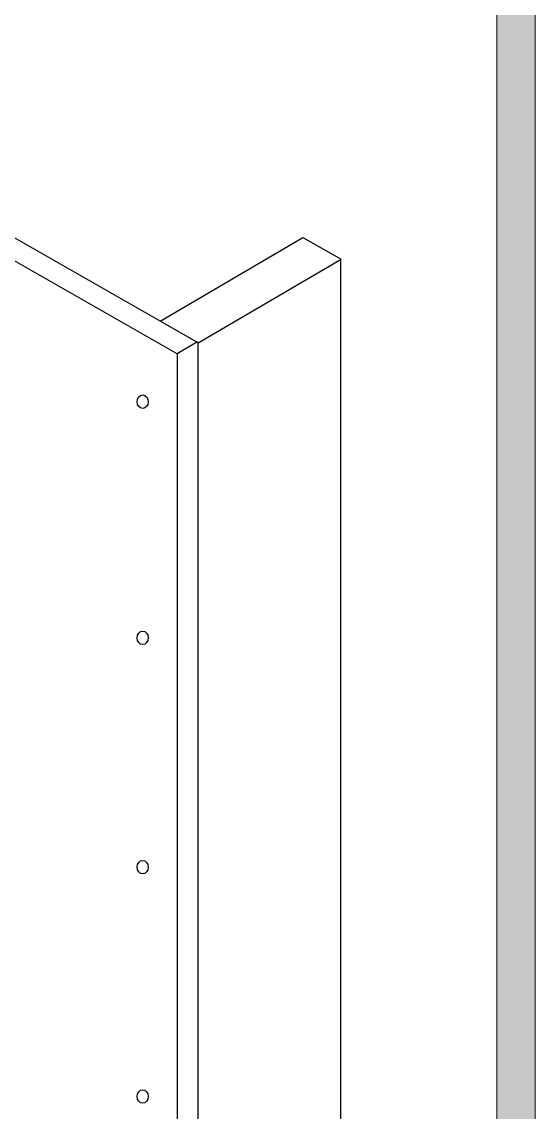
# Model space of a CAD drawing. Extents: x -1392 to 5791, y -3809 to 1722.
# Drawn here: x 1652.1 to 1773, y -1778.6 to -1521.9 of the extents above; entities that cross this region are included whole.
import ezdxf

# ---------------------------------------------------------------- set-up
doc = ezdxf.new("R2010")
doc.units = 0
doc.header["$MEASUREMENT"] = 0
doc.layers.add('G-ANNO-TTLB', color=7, linetype='Continuous', lineweight=0)
doc.layers.add('WALL SCRATCH', color=7, linetype='Continuous', lineweight=0)

msp = doc.modelspace()

# ---------------------------------------------------------------- hatches: boundary and pattern name
at = {"layer": 'G-ANNO-TTLB', "true_color": 0xff00ff, "transparency": 33554687}
h = msp.add_hatch(color=6, dxfattribs=at)
edge = h.paths.add_edge_path()
edge.add_spline(control_points=[(1773.02, -3692.6), (1773.02, -3692.6), (-1156.5, -3692.6), (-1156.5, -3692.6), (-1156.5, -3692.6), (-1156.5, -1235.6), (-1156.5, -1235.6), (-1156.5, -1235.6), (1773.02, -1235.6), (1773.02, -1235.6), (1773.02, -1235.6), (1773.02, -3692.6), (1773.02, -3692.6)], knot_values=[0, 0, 0, 0, 1, 1, 1, 2, 2, 2, 3, 3, 3, 4, 4, 4, 4], degree=3, periodic=0)
edge = h.paths.add_edge_path()
edge.add_spline(control_points=[(-1147.5, -1244.6), (-1147.5, -1244.6), (-1147.5, -3683.6), (-1147.5, -3683.6), (-1147.5, -3683.6), (1764.02, -3683.6), (1764.02, -3683.6), (1764.02, -3683.6), (1764.02, -1244.6), (1764.02, -1244.6), (1764.02, -1244.6), (-1147.5, -1244.6), (-1147.5, -1244.6)], knot_values=[0, 0, 0, 0, 1, 1, 1, 2, 2, 2, 3, 3, 3, 4, 4, 4, 4], degree=3, periodic=0)
edge.add_line((-1147.5, -1244.6), (-1147.5, -1244.6))

# ---------------------------------------------------------------- linework, layer by layer
at = {"layer": 'G-ANNO-TTLB', "color": 6, "lineweight": 9, "true_color": 0xff00ff}
for p, q in [((1773.02, -3692.6), (1773.02, -1235.6)), ((1764.02, -3683.6), (1764.02, -1244.6)), ((1764.02, -1244.6), (1764.02, -3683.6))]:
    msp.add_line(p, q, dxfattribs=at)
at = {"layer": 'G-ANNO-TTLB'}
for points in [[(1773.02, -3692.6), (1773.02, -3692.6), (-1156.5, -3692.6), (-1156.5, -3692.6), (-1156.5, -3692.6), (-1156.5, -1235.6), (-1156.5, -1235.6), (-1156.5, -1235.6), (1773.02, -1235.6), (1773.02, -1235.6), (1773.02, -1235.6), (1773.02, -3692.6), (1773.02, -3692.6)], [(-1147.5, -1244.6), (-1147.5, -1244.6), (-1147.5, -3683.6), (-1147.5, -3683.6), (-1147.5, -3683.6), (1764.02, -3683.6), (1764.02, -3683.6), (1764.02, -3683.6), (1764.02, -1244.6), (1764.02, -1244.6), (1764.02, -1244.6), (-1147.5, -1244.6), (-1147.5, -1244.6)]]:
    msp.add_open_spline(points, degree=3, knots=[0, 0, 0, 0, 1, 1, 1, 2, 2, 2, 3, 3, 3, 4, 4, 4, 4], dxfattribs=at)
at = {"layer": 'WALL SCRATCH', "color": 2, "lineweight": 25, "true_color": 0xffff00}
for p, q in [((1693.68, -1597.49), (1424.89, -1444)), ((1688.73, -1600.02), (1419.94, -1446.53)), ((1693.53, -1597.23), (1688.72, -1600.02)), ((1693.68, -2021.85), (1693.68, -1597.49)), ((1688.73, -1600.02), (1688.73, -2024.38))]:
    msp.add_line(p, q, dxfattribs=at)
at = {"layer": 'WALL SCRATCH', "color": 33, "lineweight": 25, "true_color": 0xcc9966}
for p, q in [((1693.67, -1597.49), (1727.31, -1577.79)), ((1727.29, -2002.28), (1727.29, -1577.92))]:
    msp.add_line(p, q, dxfattribs=at)
msp.add_lwpolyline([(1693.68, -1597.49), (1684.68, -1592.33), (1718.33, -1572.62), (1727.33, -1577.78)], dxfattribs=at)
at = {"layer": 'WALL SCRATCH', "color": 252, "lineweight": 25, "true_color": 0x848484}
for centre in [(1680.61, -1611.32), (1680.61, -1666.92), (1680.61, -1720.92), (1680.61, -1774.92)]:
    msp.add_ellipse(centre, major_axis=(0, 1.59), ratio=0.812499, dxfattribs=at)

doc.saveas('drawing.dxf')
